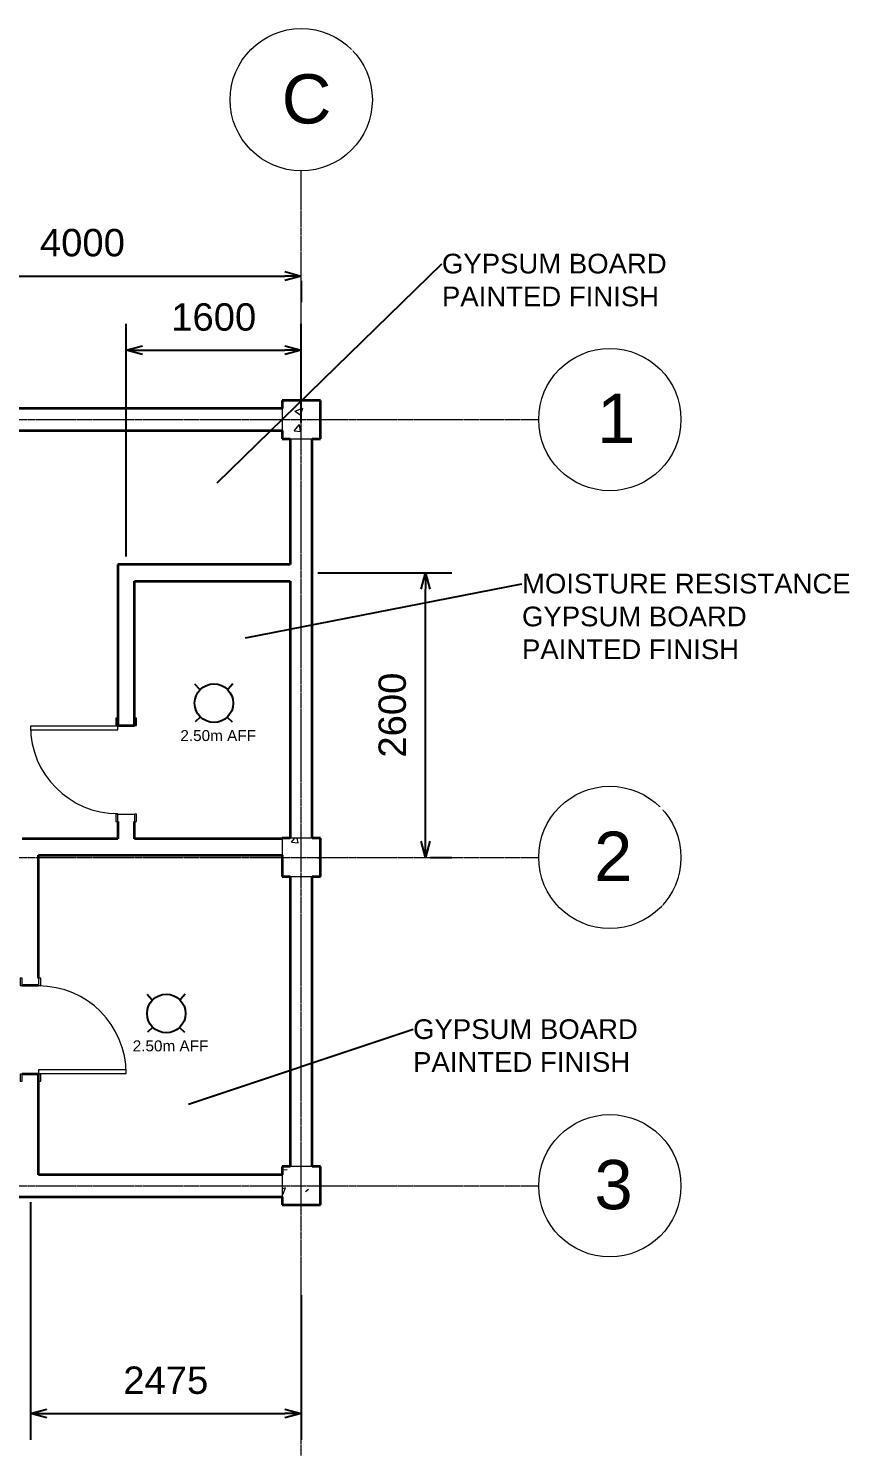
# Model space of a CAD drawing. Header units: inches. Extents: x -1 to 315328, y 6829 to 107833.
# Drawn here: x 44722 to 52224, y 21742 to 34779 of the extents above; entities that cross this region are included whole.
import ezdxf
from ezdxf import colors
from ezdxf.entities.mleader import LeaderData, LeaderLine
from ezdxf.math import Vec2, Vec3

# ---------------------------------------------------------------- set-up
doc = ezdxf.new("R2010")
doc.units = ezdxf.units.IN
doc.header["$MEASUREMENT"] = 0
doc.linetypes.add('CENTERX2', pattern=[101.6, 63.5, -12.7, 12.7, -12.7])
doc.linetypes.add('Grid Line', pattern=[22.225, 12.7, -3.175, 3.175, -3.175])
for name, color, linetype, lineweight in [('A-ANNO-DIMS', 211, 'Continuous', 9), ('A-DOOR', 31, 'Continuous', 18), ('A-WALL', 113, 'Continuous', 18), ('S-COLS', 52, 'Continuous', 9), ('S-GRID', 1, 'Continuous', 9), ('S-GRID-IDEN', 1, 'Continuous', 9)]:
    doc.layers.add(name, color=color, linetype=linetype, lineweight=lineweight)
doc.layers.add('PDF3_Text', color=7, linetype='Continuous')
doc.styles.add('Arial', font='arial.ttf', dxfattribs={"height": 250})
doc.styles.add('Arial_1', font='arial.ttf', dxfattribs={"height": 450})
doc.styles.get("Standard").update_dxf_attribs({"font": 'arial.ttf'})
doc.dimstyles.new('Arrow_-_2_5mm_Arial', dxfattribs={"dimscale": 304.8, "dimtxt": 255.06485, "dimasz": 0.492126, "dimexe": 0.787402, "dimexo": 0.492126, "dimgap": 0.574147, "dimtad": 1, "dimdec": 0, "dimzin": 0, "dimdsep": 46, "dimtxsty": 'Arial', "dimblk1": 'OPEN30', "dimblk2": 'OPEN30', "dimsah": 1, "dimcen": 0.09, "dimazin": 0, "dimtfac": 1, "dimtdec": 4, "dimtix": 1, "dimtmove": 0, "dimatfit": 3, "dimfxl": 1, "dimtvp": 1, "dimtfill": 1, "dimtolj": 1, "dimtzin": 0, "dimarcsym": 2})
pattern_1 = [(50, (46583.36, 34158.8), (728.737, -63.756), [76.2, -838.2]), (355, (46583.36, 34158.8), (-140.97, 764.23), [60.96, -670.56]), (100.451, (46644.1, 34153.5), (587.77, 700.467), [64.76, -712.36]), (46.184, (46583.4, 34362), (1084.32, -168.17), [114.3, -1257.3]), (96.636, (46673.7, 34348), (949.61, 989.71), [97.14, -1068.54]), (351.184, (46583.4, 34362), (949.62, 989.7), [91.44, -1005.84]), (21, (46684.96, 34311.2), (606.458, -409.06), [76.2, -838.2]), (326, (46684.96, 34311.2), (247.21, 736.753), [60.96, -670.56]), (71.451, (46735.5, 34277.1), (853.67, 327.685), [64.76, -712.36]), (37.5, (46583.36, 34158.8), (12.355, 338.22), [33.528, -628.904, 33.528, -647.192, -673.1]), (37.5, (46583.36, 34158.8), (12.355, 338.22), [-1343.152, 33.528, -639.572]), (7.5, (46583.36, 34158.8), (267.279, 400.722), [33.528, -354.584, 33.528, -613.664, -256.54]), (7.5, (46583.36, 34158.8), (267.279, 400.722), [-1035.304, 33.528, -223.012]), (327.5, (46356.8, 34158.8), (542.363, -22.915), [33.528, -220.472, 33.528, -758.952, -1051.56]), (327.5, (46356.8, 34158.8), (542.363, -22.915), [-1046.48, 33.528, -1018.032]), (317.5, (46255.2, 34158.8), (592.517, 101.707), [33.528, -296.672, 33.528, -492.76, -746.76]), (317.5, (46255.2, 34158.8), (592.517, 101.707), [-856.49, 33.53, -713.23])]

# ---------------------------------------------------------------- blocks, each defined once
blk = doc.blocks.new('_Open30')
at = {"color": 0, "linetype": 'ByBlock', "lineweight": -2}
for p, q in [((-1, 0.268), (0, 0)), ((0, 0), (-1, -0.268)), ((0, 0), (-1, 0))]:
    blk.add_line(p, q, dxfattribs=at)
blk = doc.blocks.new('*D391')
at = {"layer": 'A-ANNO-DIMS', "color": 0, "lineweight": -2, "transparency": 16777216}
for p, q in [((43214, 32474), (43214, 32278)), ((43364, 32518), (47064, 32518)), ((47214, 32474), (47214, 32278))]:
    blk.add_line(p, q, dxfattribs=at)
at = {"layer": 'Defpoints', "color": 0, "transparency": 16777216}
for p in [(43214, 32624), (47214, 32624), (47214, 32518)]:
    blk.add_point(p, dxfattribs=at)
at = {"layer": 'A-ANNO-DIMS', "color": 0, "lineweight": -2, "transparency": 16777216, "xscale": 150, "yscale": 150, "zscale": 150, "rotation": 180}
blk.add_blockref('_Open30', (43214, 32518), dxfattribs=at)
at = {"layer": 'A-ANNO-DIMS', "color": 0, "lineweight": -2, "transparency": 16777216, "xscale": 150, "yscale": 150, "zscale": 150}
blk.add_blockref('_Open30', (47214, 32518), dxfattribs=at)
at = {"layer": 'A-ANNO-DIMS', "color": 0, "transparency": 16777216, "insert": (45214, 32821), "char_height": 250, "width": 922.94, "attachment_point": 5, "style": 'Arial'}
blk.add_mtext('\\A1;4000', dxfattribs=at)
blk = doc.blocks.new('*D394')
at = {"layer": 'A-ANNO-DIMS', "color": 0, "lineweight": -2, "transparency": 16777216}
for p, q in [((44739, 24056), (44739, 21886)), ((47214, 23208), (47214, 21886)), ((44889, 22126), (47064, 22126))]:
    blk.add_line(p, q, dxfattribs=at)
at = {"layer": 'Defpoints', "color": 0, "transparency": 16777216}
for p in [(44739, 24206), (47214, 23358), (47214, 22126)]:
    blk.add_point(p, dxfattribs=at)
at = {"layer": 'A-ANNO-DIMS', "color": 0, "lineweight": -2, "transparency": 16777216, "xscale": 150, "yscale": 150, "zscale": 150, "rotation": 180}
blk.add_blockref('_Open30', (44739, 22126), dxfattribs=at)
at = {"layer": 'A-ANNO-DIMS', "color": 0, "lineweight": -2, "transparency": 16777216, "xscale": 150, "yscale": 150, "zscale": 150}
blk.add_blockref('_Open30', (47214, 22126), dxfattribs=at)
at = {"layer": 'A-ANNO-DIMS', "color": 0, "transparency": 16777216, "insert": (45976, 22428), "char_height": 250, "width": 922.94, "attachment_point": 5, "style": 'Arial'}
blk.add_mtext('\\A1;2475', dxfattribs=at)
blk = doc.blocks.new('*D395')
at = {"layer": 'A-ANNO-DIMS', "color": 0, "lineweight": -2, "transparency": 16777216}
for p, q in [((47364, 29806), (48590, 29806)), ((48350, 27356), (48350, 29656)), ((48394, 27206), (48590, 27206))]:
    blk.add_line(p, q, dxfattribs=at)
at = {"layer": 'Defpoints', "color": 0, "transparency": 16777216}
for p in [(47214, 29806), (48350, 29806), (48244, 27206)]:
    blk.add_point(p, dxfattribs=at)
at = {"layer": 'A-ANNO-DIMS', "color": 0, "lineweight": -2, "transparency": 16777216, "xscale": 150, "yscale": 150, "zscale": 150}
for p, rotation in [((48350, 29806), 90), ((48350, 27206), 270)]:
    blk.add_blockref('_Open30', p, dxfattribs=dict(at, rotation=rotation))
at = {"layer": 'A-ANNO-DIMS', "color": 0, "transparency": 16777216, "insert": (48047, 28506), "char_height": 250, "width": 922.94, "attachment_point": 5, "rotation": 90, "style": 'Arial'}
blk.add_mtext('\\A1;2600', dxfattribs=at)
blk = doc.blocks.new('*D396')
at = {"layer": 'A-ANNO-DIMS', "color": 0, "lineweight": -2, "transparency": 16777216}
for p, q in [((45614, 29956), (45614, 32080)), ((47214, 31181), (47214, 32080)), ((45764, 31840), (47064, 31840))]:
    blk.add_line(p, q, dxfattribs=at)
at = {"layer": 'Defpoints', "color": 0, "transparency": 16777216}
for p in [(47214, 31840), (47214, 31031), (45614, 29806)]:
    blk.add_point(p, dxfattribs=at)
at = {"layer": 'A-ANNO-DIMS', "color": 0, "lineweight": -2, "transparency": 16777216, "xscale": 150, "yscale": 150, "zscale": 150, "rotation": 180}
blk.add_blockref('_Open30', (45614, 31840), dxfattribs=at)
at = {"layer": 'A-ANNO-DIMS', "color": 0, "lineweight": -2, "transparency": 16777216, "xscale": 150, "yscale": 150, "zscale": 150}
blk.add_blockref('_Open30', (47214, 31840), dxfattribs=at)
at = {"layer": 'A-ANNO-DIMS', "color": 0, "transparency": 16777216, "insert": (46414, 32142), "char_height": 250, "width": 922.94, "attachment_point": 5, "style": 'Arial'}
blk.add_mtext('\\A1;1600', dxfattribs=at)
blk = doc.blocks.new('Grid - M_Grid Head - Circle-11575-1F')
at = {"layer": 'S-GRID-IDEN'}
blk.add_circle((0, 0), 6.5, dxfattribs=at)
blk = doc.blocks.new('M_Door-Interior-Single-1_Panel-Wood - M_Door-Interior-Single-1_Panel-Wood-V3-2F')
at = {"layer": 'A-DOOR'}
for p, q in [((400, 872), (365, 872)), ((365, 872), (365, 72)), ((400, 72), (400, 872)), ((365, 72), (400, 72))]:
    blk.add_line(p, q, dxfattribs=at)
at = {"layer": 'A-DOOR', "lineweight": 9}
for p, q in [((-406, 92), (-471, 92)), ((-471, 92), (-471, 72)), ((-471, 72), (-406, 72)), ((-406, 72), (-406, 92)), ((471, 92), (406, 92)), ((406, 92), (406, 72)), ((406, 72), (471, 72)), ((471, 72), (471, 92)), ((-406, -78), (-471, -78)), ((-471, -78), (-471, -98)), ((-471, -98), (-406, -98)), ((-406, -98), (-406, -78)), ((471, -78), (406, -78)), ((406, -78), (406, -98)), ((406, -98), (471, -98)), ((471, -98), (471, -78))]:
    blk.add_line(p, q, dxfattribs=at)
blk.add_arc((400, 72), 800, 90, 180, dxfattribs=at)
blk = doc.blocks.new('M_Door-Interior-Single-2_Panel-Wood - M_Door-Interior-Single-2_Panel-Wood-540693-2F')
at = {"layer": 'A-DOOR'}
for p, q in [((400, 872), (365, 872)), ((365, 872), (365, 72)), ((400, 72), (400, 872)), ((365, 72), (400, 72))]:
    blk.add_line(p, q, dxfattribs=at)
at = {"layer": 'A-DOOR', "lineweight": 9}
for p, q in [((-406, 92), (-471, 92)), ((-471, 92), (-471, 72)), ((-471, 72), (-406, 72)), ((-406, 72), (-406, 92)), ((471, 92), (406, 92)), ((406, 92), (406, 72)), ((406, 72), (471, 72)), ((471, 72), (471, 92)), ((-406, -78), (-471, -78)), ((-471, -78), (-471, -98)), ((-471, -98), (-406, -98)), ((-406, -98), (-406, -78)), ((471, -78), (406, -78)), ((406, -78), (406, -98)), ((406, -98), (471, -98)), ((471, -98), (471, -78))]:
    blk.add_line(p, q, dxfattribs=at)
blk.add_arc((400, 72), 800, 90, 180, dxfattribs=at)
blk = doc.blocks.new('_None')

msp = doc.modelspace()

# ---------------------------------------------------------------- hatches: boundary and pattern name
at = {"layer": 'S-COLS'}
h = msp.add_hatch(dxfattribs=at)
h.set_pattern_fill('FP_1', color=256, style=0, pattern_type=2)
h.set_pattern_definition(pattern_1)
h.paths.add_polyline_path([(47313.86822, 31031.25589), (47388.86822, 31031.25589), (47388.86822, 31381.25589), (47038.86822, 31381.25589), (47038.86822, 31031.25589), (47113.86822, 31031.25589)])
h = msp.add_hatch(dxfattribs=at)
h.set_pattern_fill('FP_1', color=256, style=0, pattern_type=2)
h.set_pattern_definition(pattern_1)
h.paths.add_polyline_path([(47313.86822, 27031.25589), (47388.86822, 27031.25589), (47388.86822, 27381.25589), (47038.86822, 27381.25589), (47038.86822, 27031.25589), (47113.86822, 27031.25589)])
h = msp.add_hatch(dxfattribs=at)
h.set_pattern_fill('FP_1', color=256, style=0, pattern_type=2)
h.set_pattern_definition(pattern_1)
h.paths.add_polyline_path([(47388.86822, 24031.25589), (47388.86822, 24381.25589), (47038.86822, 24381.25589), (47038.86822, 24031.25589)])

# ---------------------------------------------------------------- linework, layer by layer
at = {"linetype": 'CENTERX2'}
for points in [[(46239.83271, 28791.48722), (46289.50114, 28736.85195)], [(46587.51174, 28791.48722), (46537.84331, 28736.85195)], [(46289.50114, 28488.50978), (46239.83271, 28438.84135)], [(46537.84331, 28488.50978), (46587.51174, 28438.84135)], [(45804.34653, 25956.3598), (45854.01496, 25901.72452)], [(46152.02556, 25956.3598), (46102.35713, 25901.72452)], [(45854.01496, 25653.38236), (45804.34653, 25603.71392)], [(46102.35713, 25653.38236), (46152.02556, 25603.71392)]]:
    msp.add_lwpolyline(points, dxfattribs=at)
at = {"linetype": 'Continuous'}
for centre in [(46416.15427, 28615.16291), (45980.66809, 25780.03548)]:
    msp.add_circle(centre, 176.32156, dxfattribs=at)
at = {"layer": 'A-WALL', "lineweight": 35}
for p, q in [((47038.86822, 31306.25589), (43388.86822, 31306.25589)), ((43388.86822, 31106.25589), (47038.86822, 31106.25589)), ((47113.86822, 31031.25589), (47113.86822, 29881.25589)), ((47313.86822, 27381.25589), (47313.86822, 31031.25589)), ((45538.86822, 29881.25589), (45538.86822, 28412.60589)), ((47113.86822, 29881.25589), (45538.86822, 29881.25589)), ((45688.86822, 28412.60589), (45688.86822, 29731.25589)), ((45688.86822, 29731.25589), (47113.86822, 29731.25589)), ((47113.86822, 29731.25589), (47113.86822, 27381.25589)), ((45538.86822, 28412.60589), (45688.86822, 28412.60589)), ((45538.86822, 27534.90589), (45538.86822, 27376.25589)), ((45688.86822, 27376.25589), (45688.86822, 27534.90589)), ((45538.86822, 27441.25589), (45538.86822, 27376.25589)), ((45688.86822, 27376.25589), (45688.86822, 27441.25589)), ((45538.86822, 27376.25589), (44663.86822, 27376.25589)), ((45538.86822, 27376.25589), (44663.86822, 27376.25589)), ((47038.86822, 27376.25589), (45688.86822, 27376.25589)), ((44813.86822, 27226.25589), (47038.86822, 27226.25589)), ((44813.86822, 26198.3055), (44813.86822, 27226.25589)), ((44813.86822, 26102.60589), (44813.86822, 27226.25589)), ((47113.86822, 27031.25589), (47113.86822, 24381.25589)), ((47313.86822, 24381.25589), (47313.86822, 27031.25589)), ((44663.86822, 26037.60589), (44813.86822, 26037.60589)), ((44813.86822, 25224.90589), (44663.86822, 25224.90589)), ((44813.86822, 24306.25589), (44813.86822, 25224.90589)), ((44813.86822, 24306.25589), (44813.86822, 25159.90589)), ((47038.86822, 24306.25589), (44813.86822, 24306.25589)), ((43388.86822, 24106.25589), (47038.86822, 24106.25589))]:
    msp.add_line(p, q, dxfattribs=at)
at = {"layer": 'A-WALL'}
msp.add_line((45538.86822, 27599.90589), (45688.86822, 27599.90589), dxfattribs=at)
at = {"layer": 'S-COLS', "lineweight": 35}
for p, q in [((47388.86822, 31381.25589), (47038.86822, 31381.25589)), ((47038.86822, 31381.25589), (47038.86822, 31306.25589)), ((47388.86822, 31031.25589), (47388.86822, 31381.25589)), ((47038.86822, 31106.25589), (47038.86822, 31031.25589)), ((47038.86822, 31031.25589), (47113.86822, 31031.25589)), ((47313.86822, 31031.25589), (47388.86822, 31031.25589)), ((47113.86822, 27381.25589), (47038.86822, 27381.25589)), ((47038.86822, 27381.25589), (47038.86822, 27376.25589)), ((47388.86822, 27381.25589), (47313.86822, 27381.25589)), ((47388.86822, 27031.25589), (47388.86822, 27381.25589)), ((47038.86822, 27226.25589), (47038.86822, 27031.25589)), ((47038.86822, 27031.25589), (47113.86822, 27031.25589)), ((47313.86822, 27031.25589), (47388.86822, 27031.25589)), ((47113.86822, 24381.25589), (47038.86822, 24381.25589)), ((47038.86822, 24381.25589), (47038.86822, 24306.25589)), ((47388.86822, 24381.25589), (47313.86822, 24381.25589)), ((47388.86822, 24031.25589), (47388.86822, 24381.25589)), ((47038.86822, 24106.25589), (47038.86822, 24031.25589)), ((47038.86822, 24031.25589), (47388.86822, 24031.25589))]:
    msp.add_line(p, q, dxfattribs=at)
at = {"layer": 'S-COLS'}
for p, q in [((47038.86822, 31306.25589), (47038.86822, 31106.25589)), ((47113.86822, 31031.25589), (47313.86822, 31031.25589)), ((47313.86822, 27381.25589), (47113.86822, 27381.25589)), ((47038.86822, 27376.25589), (47038.86822, 27226.25589)), ((47113.86822, 27031.25589), (47313.86822, 27031.25589)), ((47313.86822, 24381.25589), (47113.86822, 24381.25589)), ((47038.86822, 24306.25589), (47038.86822, 24106.25589))]:
    msp.add_line(p, q, dxfattribs=at)
at = {"layer": 'S-GRID', "linetype": 'Grid Line'}
for p, q in [((47213.86822, 21742.09503), (47213.86822, 33478.92142)), ((36404.87453, 31206.25589), (49383.90639, 31206.25589)), ((36404.87453, 27206.25589), (49383.90639, 27206.25589)), ((36404.87453, 24206.25589), (49383.90639, 24206.25589))]:
    msp.add_line(p, q, dxfattribs=at)

# ---------------------------------------------------------------- block references
at = {"layer": 'A-DOOR'}
for name, p, rotation in [('M_Door-Interior-Single-1_Panel-Wood - M_Door-Interior-Single-1_Panel-Wood-V3-2F', (45610.69322, 28006.25589), 89.99999999999991), ('M_Door-Interior-Single-2_Panel-Wood - M_Door-Interior-Single-2_Panel-Wood-540693-2F', (44742.04322, 25631.25589), 269.9999999999973)]:
    msp.add_blockref(name, p, dxfattribs=dict(at, rotation=rotation))
at = {"layer": 'S-GRID-IDEN', "xscale": 99.99999999999993, "yscale": 99.99999999999993, "zscale": 99.99999999999993}
msp.add_blockref('Grid - M_Grid Head - Circle-11575-1F', (47213.86822, 34128.92142), dxfattribs=at)
at = {"layer": 'S-GRID-IDEN', "xscale": 99.99999999999993, "yscale": 99.99999999999993, "zscale": 99.99999999999993, "rotation": 269.9999999999994}
for p in [(50033.90639, 31206.25589), (50033.90639, 27206.25589), (50033.90639, 24206.25589)]:
    msp.add_blockref('Grid - M_Grid Head - Circle-11575-1F', p, dxfattribs=at)

# ---------------------------------------------------------------- texts
at = {"layer": 'PDF3_Text', "linetype": 'CENTERX2', "char_height": 100, "attachment_point": 7, "style": 'Arial'}
for insert in [(46109.24515, 28267.84617), (45673.75896, 25432.71875)]:
    msp.add_mtext('2.50m AFF', dxfattribs=dict(at, insert=insert))

# ---------------------------------------------------------------- dimensions: what is measured, and where the dimension line sits
at = {"layer": 'A-ANNO-DIMS'}
for base, p1, p2, override, picture, middle in [((47213.86822, 32518.17547), (43213.86822, 32624.24149), (47213.86822, 32624.24149), {"dimpost": '<>', "dimfxl": 4000, "dimtfill": 0}, '*D391', (45213.86822, 32820.81872)), ((47213.86822, 31839.53475), (45613.86822, 29806.25589), (47213.86822, 31031.25589), {"dimpost": '<>', "dimfxl": 2015.099253, "dimtfill": 0}, '*D396', (46413.86822, 32142.178)), ((47213.86822, 22125.82431), (44738.86822, 24206.25589), (47213.86822, 23358.3825), {"dimpost": '<>', "dimfxl": 2616.202264, "dimtfill": 0}, '*D394', (45976.36822, 22428.46755))]:
    dim = msp.add_linear_dim(base=base, p1=p1, p2=p2, dimstyle='Arrow_-_2_5mm_Arial', override=override, dxfattribs=at)
    dim.commit()
    dim.dimension.update_dxf_attribs({"geometry": picture, "text_midpoint": middle})
dim = msp.add_linear_dim(base=(48350.11278, 29806.25589), p1=(48244.04677, 27206.25589), p2=(47213.86822, 29806.25589), angle=90, dimstyle='Arrow_-_2_5mm_Arial', override={"dimpost": '<>', "dimfxl": 2796.652972, "dimtfill": 0}, dxfattribs=at)
dim.commit()
dim.dimension.update_dxf_attribs({"geometry": '*D395', "text_midpoint": (48047.46954, 28506.25589)})

# ---------------------------------------------------------------- leaders
at = {"linetype": 'ByBlock'}
ml = msp.add_multileader_mtext('Standard', dxfattribs=at)
ml.set_content('MOISTURE RESISTANCE\\PGYPSUM BOARD\\PPAINTED FINISH', color=256)
ml.set_leader_properties()
ml.set_arrow_properties(name='NONE')
ml.build(insert=Vec2(0, 0))
ml.multileader.update_dxf_attribs({"dogleg_length": 0.36, "arrow_head_size": 0.18})
ctx = ml.context
ctx.base_point, ctx.char_height, ctx.arrow_head_size, ctx.landing_gap_size, ctx.plane_origin = Vec3(49231.41319, 29706.10537), 180, 0.18, 0.09, Vec3(46704.20074, 29212.73712)
notes = []
notes.append((ctx, [(0, (1, 1, 0), (49231.05319, 29706.10537), (1, 0), 0.36, [(0, [(46704.20074, 29212.73712)], 0, [])])]))
ctx.mtext.insert, ctx.mtext.flow_direction = Vec3(49231.50319, 29797.64016), 5
for ctx, leaders in notes:
    for number, flags, end, landing, length, lines in leaders:
        leader = LeaderData()
        leader.index, (leader.has_last_leader_line, leader.has_dogleg_vector, leader.attachment_direction) = number, flags
        leader.last_leader_point, leader.dogleg_vector, leader.dogleg_length = Vec3(end), Vec3(landing), length
        for number, points, colour, breaks in lines:
            line = LeaderLine()
            line.index, line.vertices, line.color, line.breaks = number, Vec3.list(points), colors.encode_raw_color(colour), breaks
            leader.lines.append(line)
        ctx.leaders.append(leader)

# ---------------------------------------------------------------- next in the draw order: texts
at = {"layer": 'S-GRID-IDEN', "char_height": 450, "attachment_point": 1, "style": 'Arial_1', "bg_fill": 2}
for s, insert, width in [('C', (47035.24615, 34361.48773), 424.894375), ('1', (49917.4242, 31441.52379), 15.2713852), ('2', (49890.33451, 27441.52379), 403.0709046), ('3', (49893.3462, 24441.52379), 357.4555048)]:
    msp.add_mtext(s, dxfattribs=dict(at, insert=insert, width=width))

# ---------------------------------------------------------------- next in the draw order: leaders
at = {"linetype": 'ByBlock'}
ml = msp.add_multileader_mtext('Standard', dxfattribs=at)
ml.set_content('GYPSUM BOARD\\PPAINTED FINISH', color=256)
ml.set_leader_properties()
ml.set_arrow_properties(name='NONE')
ml.build(insert=Vec2(0, 0))
ml.multileader.update_dxf_attribs({"dogleg_length": 0.36, "arrow_head_size": 0.18})
ctx = ml.context
ctx.base_point, ctx.char_height, ctx.arrow_head_size, ctx.landing_gap_size, ctx.plane_origin = Vec3(48499.85088, 32629.73222), 180, 0.18, 0.09, Vec3(46446.64172, 30629.44527)
notes = []
notes.append((ctx, [(0, (1, 1, 0), (48499.49088, 32629.73222), (1, 0), 0.36, [(0, [(46446.64172, 30629.44527)], 0, [])])]))
ctx.mtext.insert, ctx.mtext.flow_direction = Vec3(48499.94088, 32721.26701), 5
ml = msp.add_multileader_mtext('Standard', dxfattribs=at)
ml.set_content('GYPSUM BOARD\\PPAINTED FINISH', color=256)
ml.set_leader_properties()
ml.set_arrow_properties(name='NONE')
ml.build(insert=Vec2(0, 0))
ml.multileader.update_dxf_attribs({"dogleg_length": 0.36, "arrow_head_size": 0.18})
ctx = ml.context
ctx.base_point, ctx.char_height, ctx.arrow_head_size, ctx.landing_gap_size, ctx.plane_origin = Vec3(48236.04239, 25635.46088), 180, 0.18, 0.09, Vec3(46182.83322, 24950.78523)
notes.append((ctx, [(0, (1, 1, 0), (48235.68239, 25635.46088), (1, 0), 0.36, [(0, [(46182.83322, 24950.78523)], 0, [])])]))
ctx.mtext.insert, ctx.mtext.flow_direction = Vec3(48236.13239, 25726.99566), 5
for ctx, leaders in notes:
    for number, flags, end, landing, length, lines in leaders:
        leader = LeaderData()
        leader.index, (leader.has_last_leader_line, leader.has_dogleg_vector, leader.attachment_direction) = number, flags
        leader.last_leader_point, leader.dogleg_vector, leader.dogleg_length = Vec3(end), Vec3(landing), length
        for number, points, colour, breaks in lines:
            line = LeaderLine()
            line.index, line.vertices, line.color, line.breaks = number, Vec3.list(points), colors.encode_raw_color(colour), breaks
            leader.lines.append(line)
        ctx.leaders.append(leader)

doc.saveas('drawing.dxf')
